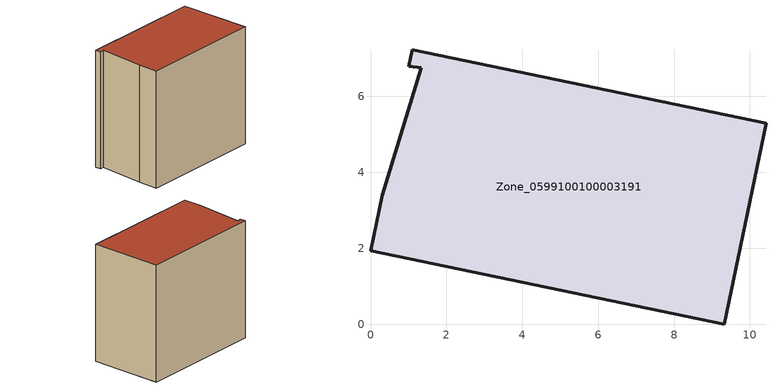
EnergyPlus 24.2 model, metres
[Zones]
Zone_0599100100003191
 floor ground (C_G): 1.33,6.76 1.01,6.79 1.1,7.23 10.42,5.3 9.33,0 0,1.93 0.3,3.4 z0
 wall outside (C_F): 10.42,5.3 1.1,7.23 1.01,6.79 1.33,6.76 0.3,3.4 0,1.93 9.33,0 10.42,5.3 z0:8.77
 roof outside (C_R): 1.01,6.79 1.33,6.76 0.3,3.4 0,1.93 9.33,0 10.42,5.3 1.1,7.23 z8.77
[BUILDING]
Pand.0599100100003191: North Axis=0; Terrain=City; Loads Convergence Tolerance Value=0.04; Temperature Convergence Tolerance Value=0.4; Solar Distribution=FullExterior; Maximum Number of Warmup Days=25; Minimum Number of Warmup Days=1
[Site:Location]
Rotterdam.The.Hague.AP_ZH_NLD Design_Conditions: Latitude=51.96; Longitude=4.45; Time Zone=1; Elevation=-4.5
[SITE:GROUNDTEMPERATURE:BUILDINGSURFACE]
18, 18, 18, 18, 18, 18, 18, 18, 18, 18, 18, 18
[MATERIAL] Thermal Absorptance=0.9; Solar Absorptance=0.7; Visible Absorptance=0.7
Name | Roughness | Thickness | Conductivity | Density | Specific Heat
G.TI.2006-2014 | MediumSmooth | 0.15 | 0.06 | 540 | 1210
F.TI.2006-2014 | Rough | 0.3 | 0.12 | 1920 | 840
R.TI.2006-2014 | MediumRough | 0.2 | 0.08 | 1500 | 1000
[CONSTRUCTION]
C_G: G.TI.2006-2014
C_F: F.TI.2006-2014
C_R: R.TI.2006-2014
[ZONE]
Zone_0599100100003191: Type=1; Multiplier=1; Ceiling Height=Autocalculate; Volume=Autocalculate; Floor Area=autocalculate; Part of Total Floor Area=Yes
[ZONEINFILTRATION:DESIGNFLOWRATE]
Infil_Zone_0599100100003191: Zone or ZoneList or Space or SpaceList=Zone_0599100100003191; Schedule=AlwaysOn; Design Flow Rate Calculation Method=Flow/Area; Flow Rate per Floor Area=0.0015; Constant Term Coefficient=1; Temperature Term Coefficient=0; Velocity Term Coefficient=0; Velocity Squared Term Coefficient=0
[HVACTEMPLATE:ZONE:IDEALLOADSAIRSYSTEM]
Zone_0599100100003191: Maximum Heating Supply Air Temperature=50; Minimum Cooling Supply Air Temperature=13; Maximum Heating Supply Air Humidity Ratio=0.0156; Minimum Cooling Supply Air Humidity Ratio=0.0077; Heating Limit=NoLimit; Cooling Limit=NoLimit; Dehumidification Control Type=ConstantSensibleHeatRatio; Cooling Sensible Heat Ratio=0.7; Dehumidification Setpoint=60; Humidification Control Type=None; Humidification Setpoint=30; Outdoor Air Method=None; Outdoor Air Flow Rate per Person=0.00944; Outdoor Air Flow Rate per Zone Floor Area=0; Outdoor Air Flow Rate per Zone=0; Demand Controlled Ventilation Type=None; Outdoor Air Economizer Type=NoEconomizer; Heat Recovery Type=None; Sensible Heat Recovery Effectiveness=0.7; Latent Heat Recovery Effectiveness=0.65
[ZONECONTROL:THERMOSTAT]
ThermostatControl_Zone_0599100100003191: Zone or ZoneList=Zone_0599100100003191; Control Type Schedule=DualSetpointControlType; Control 1=Thermostat_Zone_0599100100003191; Temperature Difference Between Cutout And Setpoint=0
[THERMOSTATSETPOINT:DUALSETPOINT]
Thermostat_Zone_0599100100003191: Heating Setpoint Temperature Schedule=HeatingSetpoint_Zone_0599100100003191; Cooling Setpoint Temperature Schedule=CoolingSetpoint_Zone_0599100100003191
[SCHEDULE:COMPACT]
HeatingSetpoint_Zone_0599100100003191: Through: 12/31, For: AllDays, Until: 24:00, 21
CoolingSetpoint_Zone_0599100100003191: Through: 12/31, For: AllDays, Until: 24:00, 24
DualSetpointControlType: Through: 12/31, For: AllDays, Until: 24:00, 4
AlwaysOn: Through: 12/31, For: AllDays, Until: 24:00, 1
